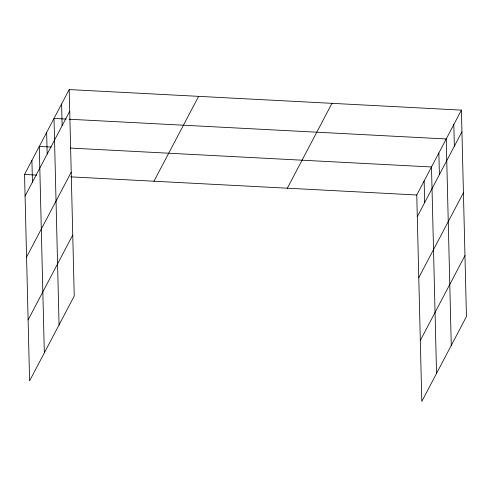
<?xml version="1.0" encoding="UTF-8"?>
<svg xmlns="http://www.w3.org/2000/svg" width="491" height="491" viewBox="0 0 491 491"><rect width="100%" height="100%" fill="white"/><g stroke="black" fill="none" stroke-linecap="round" stroke-linejoin="round"><path stroke-width="0.74" d="M69.194 89.577L74.239 296.018L29.595 380.881L24.55 174.446L69.194 89.577L461.405 110.119L466.45 316.554L421.806 401.423L416.761 194.982L461.405 110.119M25.078 196.093L69.722 111.224M26.569 257.075L71.213 172.206M28.104 319.905L72.748 235.036M153.978 181.222L198.622 96.353M287.333 188.206L331.977 103.337M417.289 216.629L461.933 131.766M418.78 277.611L463.424 192.748M420.314 340.441L464.959 255.578M66.125 119.068L54.016 118.429L59.061 324.87M69.151 119.227L446.227 138.971L451.272 345.412M51.395 147.073L39.28 146.441L44.325 352.876M70.317 148.061L431.497 166.977L436.542 373.418M24.55 174.446L36.659 175.078M70.722 176.864L416.761 194.982M453.813 124.542L454.347 146.195M438.862 152.977L439.39 174.624M424.126 180.983L424.66 202.63M61.602 104.006L62.13 125.653M46.645 132.435L47.179 154.082M31.915 160.44L32.443 182.087"/></g></svg>
